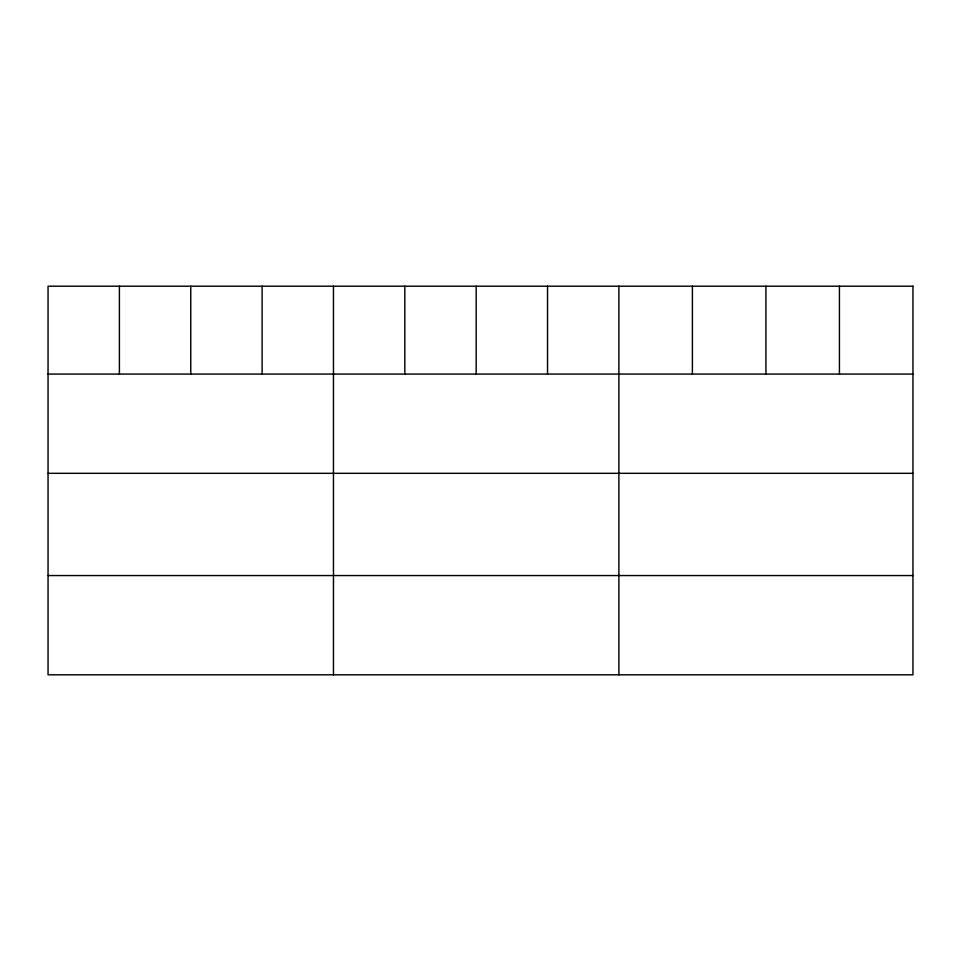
<?xml version="1.0" encoding="UTF-8"?>
<svg xmlns="http://www.w3.org/2000/svg" width="961" height="961" viewBox="0 0 961 961"><rect width="100%" height="100%" fill="white"/><g stroke="black" fill="none" stroke-linecap="round" stroke-linejoin="round"><path stroke-width="1.44" d="M48.05 374.069L912.95 374.069M48.05 473.317L912.95 473.317M48.05 575.555L912.95 575.555M839.433 286.198L839.433 374.069M765.917 286.198L765.917 374.069M692.4 286.198L692.4 374.069M618.884 286.198L618.884 674.802M547.53 286.198L547.53 374.069M476.175 286.198L476.175 374.069M404.821 286.198L404.821 374.069M333.467 286.198L333.467 674.802M262.113 286.198L262.113 374.069M190.758 286.198L190.758 374.069M119.404 286.198L119.404 374.069M912.95 286.198L48.05 286.198L48.05 674.802L912.95 674.802L912.95 286.198"/></g></svg>
